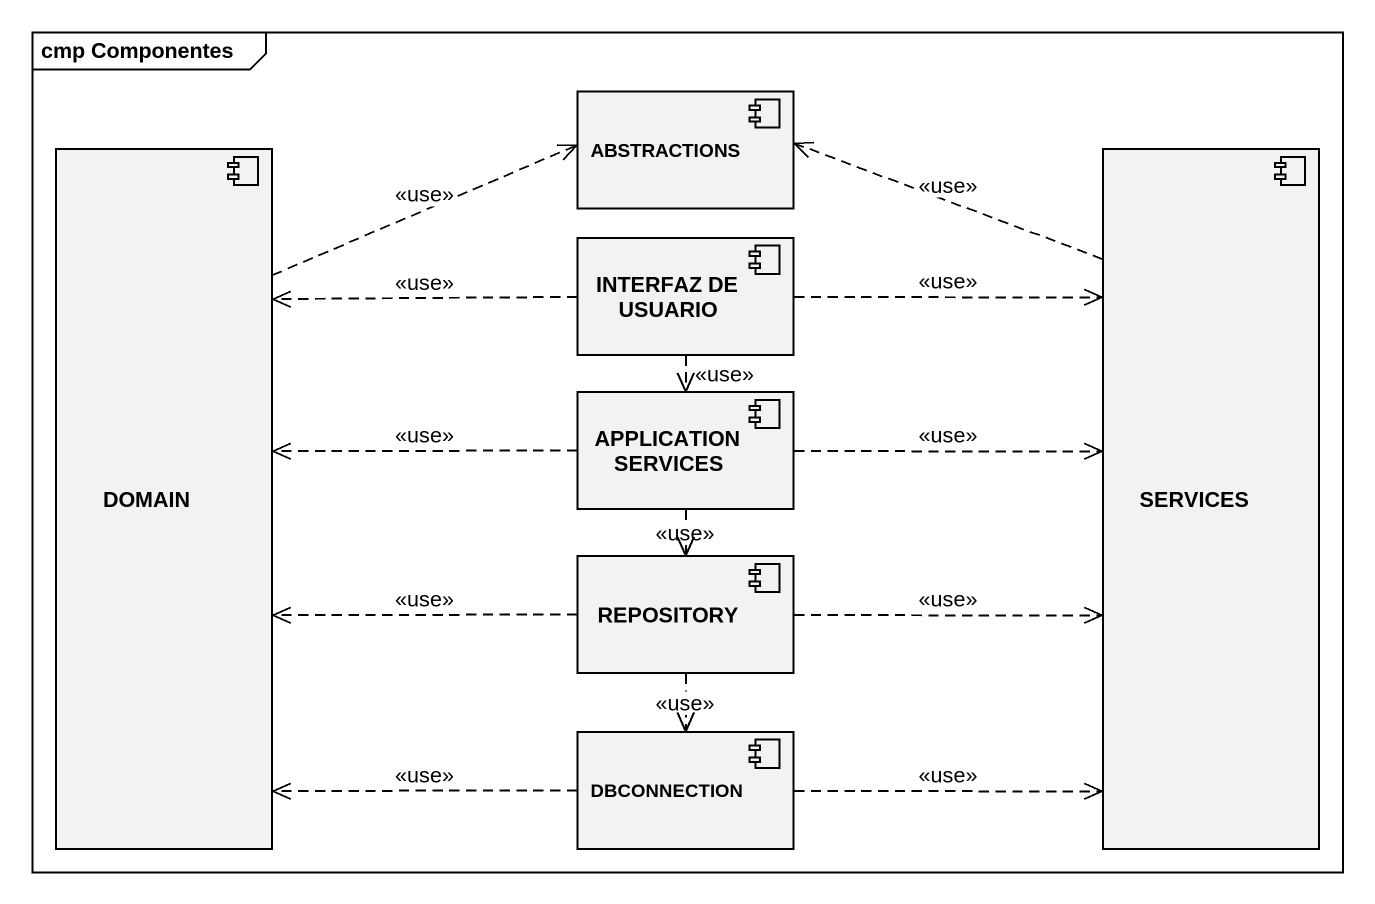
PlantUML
@startuml
mainframe cmp Componentes
component ABSTRACTIONS
component DOMAIN
component SERVICES
component "INTERFAZ DE USUARIO" as INTERFAZ_DE_USUARIO
component "APPLICATION SERVICES" as APPLICATION_SERVICES
component REPOSITORY
component DBCONNECTION
DOMAIN .up.> ABSTRACTIONS : <<use>>
SERVICES .up.> ABSTRACTIONS : <<use>>
INTERFAZ_DE_USUARIO .left.> DOMAIN : <<use>>
INTERFAZ_DE_USUARIO .right.> SERVICES : <<use>>
INTERFAZ_DE_USUARIO ..> APPLICATION_SERVICES : <<use>>
APPLICATION_SERVICES .left.> DOMAIN : <<use>>
APPLICATION_SERVICES .right.> SERVICES : <<use>>
APPLICATION_SERVICES ..> REPOSITORY : <<use>>
REPOSITORY .left.> DOMAIN : <<use>>
REPOSITORY .right.> SERVICES : <<use>>
REPOSITORY ..> DBCONNECTION : <<use>>
DBCONNECTION .left.> DOMAIN : <<use>>
DBCONNECTION .right.> SERVICES : <<use>>
@enduml
